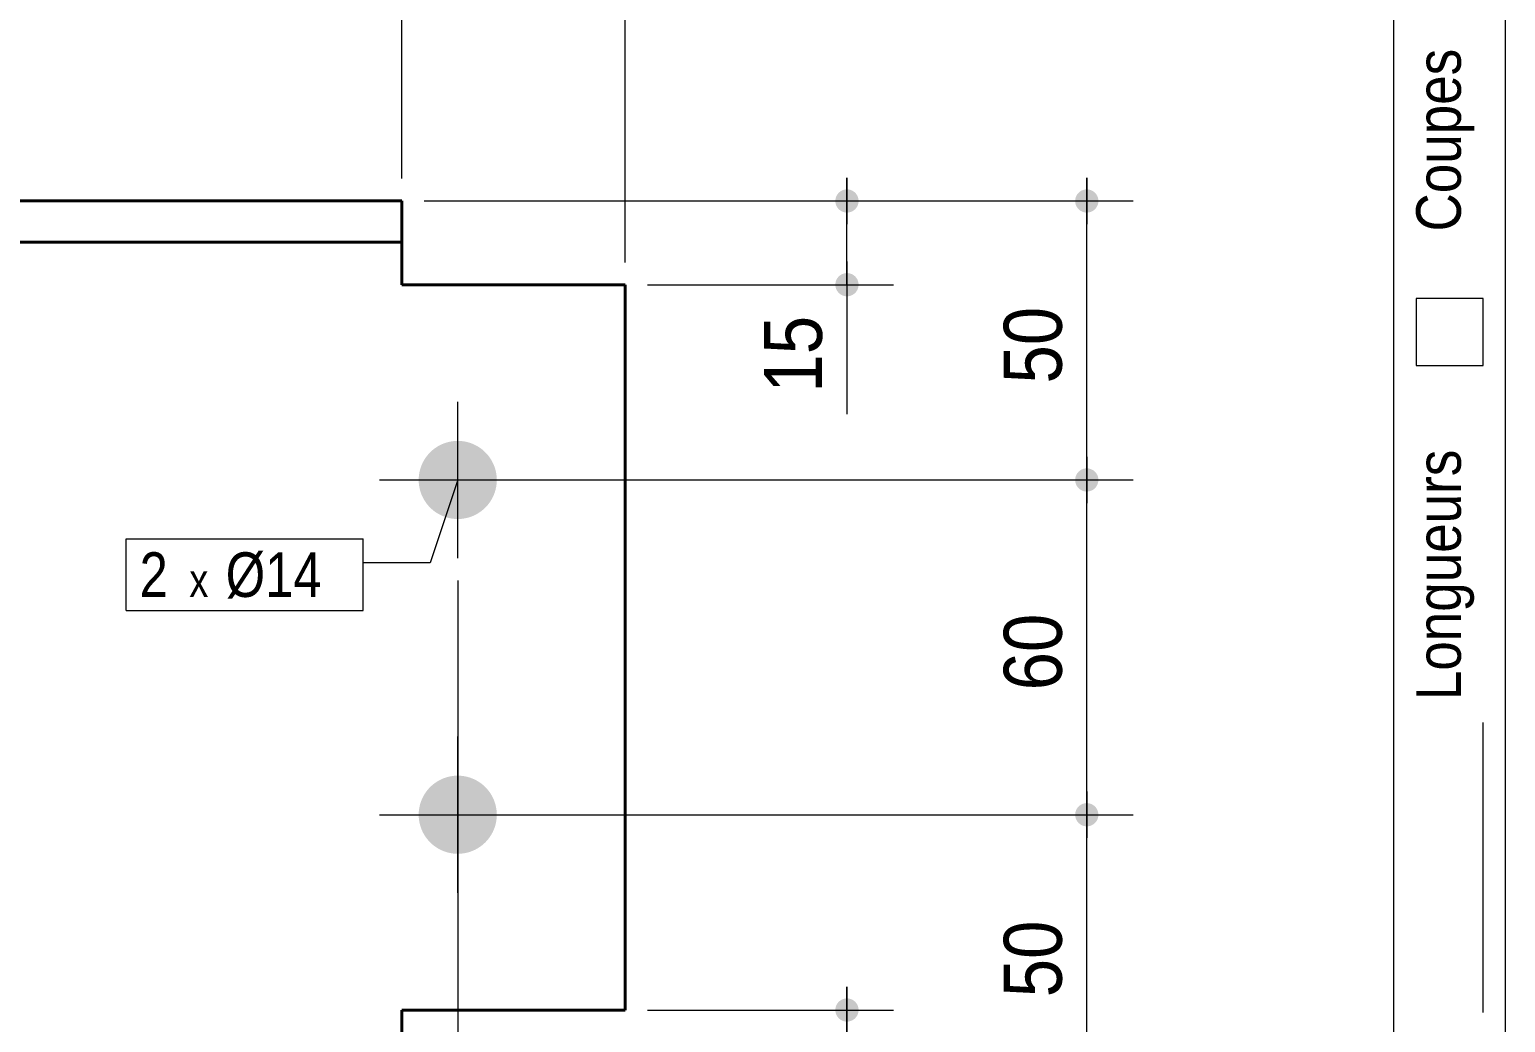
# Model space of a CAD drawing. Header units: millimetres. Extents: x 2 to 287, y 5 to 195.
# Drawn here: x 215.8 to 282, y 101.6 to 146 of the extents above; entities that cross this region are included whole.
import ezdxf

# ---------------------------------------------------------------- set-up
doc = ezdxf.new("R2010")
doc.units = ezdxf.units.MM
doc.linetypes.add('CACHE2', pattern=[1.190625, 0.79375, -0.396875])
for name, color, linetype, lineweight in [('Autre type objet', 1, 'Continuous', 0), ('Boulon', 7, 'Continuous', 0), ('Cache', 7, 'Continuous', 0), ('Cotation', 7, 'Continuous', 0), ('Désignation boulon', 3, 'Continuous', 0), ('Feuille dessin', 5, 'Continuous', 0), ('Piece', 2, 'Continuous', 0)]:
    doc.layers.add(name, color=color, linetype=linetype, lineweight=lineweight)
doc.styles.add('ARIAL', font='ARIAL.TTF')
doc.styles.add('COMIC_SANS_MS', font='COMIC.TTF')

# ---------------------------------------------------------------- blocks, each defined once
blk = doc.blocks.new('*A1')
at = {"layer": 'Boulon'}
for points in [[(236.79, 125.824), (236.789, 125.781), (236.786, 125.738), (236.783, 125.695), (236.778, 125.653), (236.772, 125.61), (236.765, 125.568), (236.757, 125.526), (236.748, 125.484), (236.739, 125.442), (236.728, 125.4), (236.716, 125.359), (236.703, 125.318), (236.689, 125.277), (236.674, 125.237), (236.658, 125.197), (236.641, 125.158), (236.623, 125.119), (236.604, 125.08), (236.584, 125.042), (236.564, 125.004), (236.542, 124.967), (236.519, 124.931), (236.496, 124.895), (236.472, 124.859), (236.447, 124.825), (236.421, 124.79), (236.394, 124.757), (236.366, 124.724), (236.338, 124.692), (236.308, 124.66), (236.278, 124.63), (236.248, 124.6), (236.216, 124.57), (236.184, 124.542), (236.151, 124.514), (236.118, 124.487), (236.083, 124.461), (236.049, 124.436), (236.013, 124.412), (235.977, 124.389), (235.941, 124.366), (235.904, 124.344), (235.866, 124.324), (235.828, 124.304), (235.789, 124.285), (235.75, 124.267), (235.711, 124.25), (235.671, 124.234), (235.631, 124.219), (235.59, 124.205), (235.549, 124.192), (235.508, 124.18), (235.466, 124.169), (235.424, 124.16), (235.382, 124.151), (235.34, 124.143), (235.298, 124.136), (235.255, 124.13), (235.212, 124.125), (235.17, 124.122), (235.127, 124.119), (235.084, 124.118), (235.041, 124.117), (234.998, 124.118), (234.955, 124.119), (234.912, 124.122), (234.869, 124.125), (234.827, 124.13), (234.784, 124.136), (234.742, 124.143), (234.7, 124.151), (234.658, 124.16), (234.616, 124.169), (234.574, 124.18), (234.533, 124.192), (234.492, 124.205), (234.451, 124.219), (234.411, 124.234), (234.371, 124.25), (234.332, 124.267), (234.293, 124.285), (234.254, 124.304), (234.216, 124.324), (234.178, 124.344), (234.141, 124.366), (234.105, 124.389), (234.069, 124.412), (234.033, 124.436), (233.998, 124.461), (233.964, 124.487), (233.931, 124.514), (233.898, 124.542), (233.866, 124.57), (233.834, 124.6), (233.804, 124.63), (233.774, 124.66), (233.744, 124.692), (233.716, 124.724), (233.688, 124.757), (233.661, 124.79), (233.635, 124.825), (233.61, 124.859), (233.586, 124.895), (233.562, 124.931), (233.54, 124.967), (233.518, 125.004), (233.498, 125.042), (233.478, 125.08), (233.459, 125.119), (233.441, 125.158), (233.424, 125.197), (233.408, 125.237), (233.393, 125.277), (233.379, 125.318), (233.366, 125.359), (233.354, 125.4), (233.343, 125.442), (233.333, 125.484), (233.325, 125.526), (233.317, 125.568), (233.31, 125.61), (233.304, 125.653), (233.299, 125.695), (233.296, 125.738), (233.293, 125.781), (233.291, 125.824), (233.291, 125.867), (233.291, 125.91), (233.293, 125.953), (233.296, 125.996), (233.299, 126.039), (233.304, 126.081), (233.31, 126.124), (233.317, 126.166), (233.325, 126.208), (233.333, 126.25), (233.343, 126.292), (233.354, 126.334), (233.366, 126.375), (233.379, 126.416), (233.393, 126.457), (233.408, 126.497), (233.424, 126.537), (233.441, 126.576), (233.459, 126.615), (233.478, 126.654), (233.498, 126.692), (233.518, 126.73), (233.54, 126.767), (233.562, 126.803), (233.586, 126.839), (233.61, 126.875), (233.635, 126.909), (233.661, 126.944), (233.688, 126.977), (233.716, 127.01), (233.744, 127.042), (233.774, 127.074), (233.804, 127.104), (233.834, 127.134), (233.866, 127.164), (233.898, 127.192), (233.931, 127.22), (233.964, 127.247), (233.998, 127.273), (234.033, 127.298), (234.069, 127.322), (234.105, 127.346), (234.141, 127.368), (234.178, 127.39), (234.216, 127.41), (234.254, 127.43), (234.293, 127.449), (234.332, 127.467), (234.371, 127.484), (234.411, 127.5), (234.451, 127.515), (234.492, 127.529), (234.533, 127.542), (234.574, 127.554), (234.616, 127.565), (234.658, 127.575), (234.7, 127.583), (234.742, 127.591), (234.784, 127.598), (234.827, 127.604), (234.869, 127.609), (234.912, 127.612), (234.955, 127.615), (234.998, 127.616), (235.041, 127.617), (235.084, 127.616), (235.127, 127.615), (235.17, 127.612), (235.212, 127.609), (235.255, 127.604), (235.298, 127.598), (235.34, 127.591), (235.382, 127.583), (235.424, 127.575), (235.466, 127.565), (235.508, 127.554), (235.549, 127.542), (235.59, 127.529), (235.631, 127.515), (235.671, 127.5), (235.711, 127.484), (235.75, 127.467), (235.789, 127.449), (235.828, 127.43), (235.866, 127.41), (235.904, 127.39), (235.941, 127.368), (235.977, 127.346), (236.013, 127.322), (236.049, 127.298), (236.083, 127.273), (236.118, 127.247), (236.151, 127.22), (236.184, 127.192), (236.216, 127.164), (236.248, 127.134), (236.278, 127.104), (236.308, 127.074), (236.338, 127.042), (236.366, 127.01), (236.394, 126.977), (236.421, 126.944), (236.447, 126.909), (236.472, 126.875), (236.496, 126.839), (236.519, 126.803), (236.542, 126.767), (236.564, 126.73), (236.584, 126.692), (236.604, 126.654), (236.623, 126.615), (236.641, 126.576), (236.658, 126.537), (236.674, 126.497), (236.689, 126.457), (236.703, 126.416), (236.716, 126.375), (236.728, 126.334), (236.739, 126.292), (236.748, 126.25), (236.757, 126.208), (236.765, 126.166), (236.772, 126.124), (236.778, 126.081), (236.783, 126.039), (236.786, 125.996), (236.789, 125.953), (236.79, 125.91), (236.791, 125.867)], [(236.79, 110.824), (236.789, 110.781), (236.786, 110.738), (236.783, 110.695), (236.778, 110.653), (236.772, 110.61), (236.765, 110.568), (236.757, 110.526), (236.748, 110.484), (236.739, 110.442), (236.728, 110.4), (236.716, 110.359), (236.703, 110.318), (236.689, 110.277), (236.674, 110.237), (236.658, 110.197), (236.641, 110.158), (236.623, 110.119), (236.604, 110.08), (236.584, 110.042), (236.564, 110.004), (236.542, 109.967), (236.519, 109.931), (236.496, 109.895), (236.472, 109.859), (236.447, 109.825), (236.421, 109.79), (236.394, 109.757), (236.366, 109.724), (236.338, 109.692), (236.308, 109.66), (236.278, 109.63), (236.248, 109.6), (236.216, 109.57), (236.184, 109.542), (236.151, 109.514), (236.118, 109.487), (236.083, 109.461), (236.049, 109.436), (236.013, 109.412), (235.977, 109.389), (235.941, 109.366), (235.904, 109.344), (235.866, 109.324), (235.828, 109.304), (235.789, 109.285), (235.75, 109.267), (235.711, 109.25), (235.671, 109.234), (235.631, 109.219), (235.59, 109.205), (235.549, 109.192), (235.508, 109.18), (235.466, 109.169), (235.424, 109.16), (235.382, 109.151), (235.34, 109.143), (235.298, 109.136), (235.255, 109.13), (235.212, 109.125), (235.17, 109.122), (235.127, 109.119), (235.084, 109.118), (235.041, 109.117), (234.998, 109.118), (234.955, 109.119), (234.912, 109.122), (234.869, 109.125), (234.827, 109.13), (234.784, 109.136), (234.742, 109.143), (234.7, 109.151), (234.658, 109.16), (234.616, 109.169), (234.574, 109.18), (234.533, 109.192), (234.492, 109.205), (234.451, 109.219), (234.411, 109.234), (234.371, 109.25), (234.332, 109.267), (234.293, 109.285), (234.254, 109.304), (234.216, 109.324), (234.178, 109.344), (234.141, 109.366), (234.105, 109.389), (234.069, 109.412), (234.033, 109.436), (233.998, 109.461), (233.964, 109.487), (233.931, 109.514), (233.898, 109.542), (233.866, 109.57), (233.834, 109.6), (233.804, 109.63), (233.774, 109.66), (233.744, 109.692), (233.716, 109.724), (233.688, 109.757), (233.661, 109.79), (233.635, 109.825), (233.61, 109.859), (233.586, 109.895), (233.562, 109.931), (233.54, 109.967), (233.518, 110.004), (233.498, 110.042), (233.478, 110.08), (233.459, 110.119), (233.441, 110.158), (233.424, 110.197), (233.408, 110.237), (233.393, 110.277), (233.379, 110.318), (233.366, 110.359), (233.354, 110.4), (233.343, 110.442), (233.333, 110.484), (233.325, 110.526), (233.317, 110.568), (233.31, 110.61), (233.304, 110.653), (233.299, 110.695), (233.296, 110.738), (233.293, 110.781), (233.291, 110.824), (233.291, 110.867), (233.291, 110.91), (233.293, 110.953), (233.296, 110.996), (233.299, 111.039), (233.304, 111.081), (233.31, 111.124), (233.317, 111.166), (233.325, 111.208), (233.333, 111.25), (233.343, 111.292), (233.354, 111.334), (233.366, 111.375), (233.379, 111.416), (233.393, 111.457), (233.408, 111.497), (233.424, 111.537), (233.441, 111.576), (233.459, 111.615), (233.478, 111.654), (233.498, 111.692), (233.518, 111.73), (233.54, 111.767), (233.562, 111.803), (233.586, 111.839), (233.61, 111.875), (233.635, 111.909), (233.661, 111.944), (233.688, 111.977), (233.716, 112.01), (233.744, 112.042), (233.774, 112.074), (233.804, 112.104), (233.834, 112.134), (233.866, 112.164), (233.898, 112.192), (233.931, 112.22), (233.964, 112.247), (233.998, 112.273), (234.033, 112.298), (234.069, 112.322), (234.105, 112.346), (234.141, 112.368), (234.178, 112.39), (234.216, 112.41), (234.254, 112.43), (234.293, 112.449), (234.332, 112.467), (234.371, 112.484), (234.411, 112.5), (234.451, 112.515), (234.492, 112.529), (234.533, 112.542), (234.574, 112.554), (234.616, 112.565), (234.658, 112.575), (234.7, 112.583), (234.742, 112.591), (234.784, 112.598), (234.827, 112.604), (234.869, 112.609), (234.912, 112.612), (234.955, 112.615), (234.998, 112.616), (235.041, 112.617), (235.084, 112.616), (235.127, 112.615), (235.17, 112.612), (235.212, 112.609), (235.255, 112.604), (235.298, 112.598), (235.34, 112.591), (235.382, 112.583), (235.424, 112.575), (235.466, 112.565), (235.508, 112.554), (235.549, 112.542), (235.59, 112.529), (235.631, 112.515), (235.671, 112.5), (235.711, 112.484), (235.75, 112.467), (235.789, 112.449), (235.828, 112.43), (235.866, 112.41), (235.904, 112.39), (235.941, 112.368), (235.977, 112.346), (236.013, 112.322), (236.049, 112.298), (236.083, 112.273), (236.118, 112.247), (236.151, 112.22), (236.184, 112.192), (236.216, 112.164), (236.248, 112.134), (236.278, 112.104), (236.308, 112.074), (236.338, 112.042), (236.366, 112.01), (236.394, 111.977), (236.421, 111.944), (236.447, 111.909), (236.472, 111.875), (236.496, 111.839), (236.519, 111.803), (236.542, 111.767), (236.564, 111.73), (236.584, 111.692), (236.604, 111.654), (236.623, 111.615), (236.641, 111.576), (236.658, 111.537), (236.674, 111.497), (236.689, 111.457), (236.703, 111.416), (236.716, 111.375), (236.728, 111.334), (236.739, 111.292), (236.748, 111.25), (236.757, 111.208), (236.765, 111.166), (236.772, 111.124), (236.778, 111.081), (236.783, 111.039), (236.786, 110.996), (236.789, 110.953), (236.79, 110.91), (236.791, 110.867)]]:
    blk.add_hatch(color=256, dxfattribs=at).paths.add_polyline_path(points, flags=17)
at = {"layer": 'Boulon', "linetype": 'Continuous', "lineweight": 0}
for p, q in [((235.041, 122.367), (235.041, 129.367)), ((231.541, 125.867), (238.541, 125.867)), ((235.041, 107.367), (235.041, 114.367)), ((231.541, 110.867), (238.541, 110.867))]:
    blk.add_line(p, q, dxfattribs=at)
blk = doc.blocks.new('*A3')
at = {"layer": 'Cache', "color": 7, "linetype": 'CACHE2', "lineweight": 20}
for p, q in [((242.54105, 134.617025), (242.540864, 134.617025)), ((242.54105, 102.117025), (242.54105, 134.617025)), ((242.54105, 102.117025), (242.540864, 102.117025))]:
    blk.add_line(p, q, dxfattribs=at)
at = {"layer": 'Piece', "color": 2, "linetype": 'Continuous', "lineweight": 40}
for p, q in [((232.540957, 138.367025), (142.29817, 138.367025)), ((232.540957, 138.367025), (232.540957, 136.517025)), ((232.540957, 136.517025), (142.29817, 136.517025)), ((232.540957, 136.517025), (232.540957, 134.617025)), ((242.540864, 134.617025), (232.540957, 134.617025)), ((242.54105, 134.617025), (242.540864, 134.617025)), ((242.540864, 134.617025), (242.540864, 102.117025)), ((232.540957, 98.367025), (232.540957, 102.117025)), ((242.540864, 102.117025), (232.540957, 102.117025)), ((242.540864, 102.117025), (242.54105, 102.117025))]:
    blk.add_line(p, q, dxfattribs=at)
blk = doc.blocks.new('*A4')
at = {"layer": 'Feuille dessin', "linetype": 'Continuous', "lineweight": 0}
blk.add_line((282, 5), (282, 195), dxfattribs=at)
blk = doc.blocks.new('*A5')
at = {"layer": 'Autre type objet', "linetype": 'Continuous', "lineweight": 0}
for p, q in [((277, 42), (277, 195)), ((282, 42), (282, 195)), ((278, 134), (278, 131)), ((281, 134), (278, 134)), ((281, 131), (281, 134)), ((278, 131), (281, 131)), ((281, 102), (281, 115))]:
    blk.add_line(p, q, dxfattribs=at)
at = {"layer": 'Autre type objet', "style": 'ARIAL', "width": 0.85}
for s, p in [('Coupes', (280, 137)), ('Longueurs', (280, 116))]:
    blk.add_text(s, height=2, rotation=90, dxfattribs=at).set_placement(p)
blk = doc.blocks.new('*A10')
at = {"layer": 'Cotation', "linetype": 'Continuous', "lineweight": 0}
blk.add_line((235.041, 121.367), (235.041, 60.513), dxfattribs=at)
blk = doc.blocks.new('*A11')
at = {"layer": 'Cotation'}
for points in [[(235.015, 68.848), (234.99, 68.85), (234.965, 68.853), (234.94, 68.857), (234.915, 68.863), (234.89, 68.869), (234.866, 68.877), (234.842, 68.887), (234.819, 68.897), (234.796, 68.908), (234.774, 68.921), (234.752, 68.935), (234.731, 68.949), (234.711, 68.965), (234.692, 68.982), (234.673, 68.999), (234.656, 69.018), (234.639, 69.037), (234.623, 69.057), (234.609, 69.078), (234.595, 69.1), (234.582, 69.122), (234.571, 69.145), (234.561, 69.168), (234.551, 69.192), (234.543, 69.216), (234.537, 69.241), (234.531, 69.266), (234.527, 69.291), (234.523, 69.316), (234.522, 69.342), (234.521, 69.367), (234.522, 69.393), (234.523, 69.418), (234.527, 69.443), (234.531, 69.468), (234.537, 69.493), (234.543, 69.518), (234.551, 69.542), (234.561, 69.566), (234.571, 69.589), (234.582, 69.612), (234.595, 69.634), (234.609, 69.656), (234.623, 69.677), (234.639, 69.697), (234.656, 69.716), (234.673, 69.735), (234.692, 69.752), (234.711, 69.769), (234.731, 69.785), (234.752, 69.799), (234.774, 69.813), (234.796, 69.826), (234.819, 69.837), (234.842, 69.847), (234.866, 69.857), (234.89, 69.865), (234.915, 69.871), (234.94, 69.877), (234.965, 69.881), (234.99, 69.885), (235.015, 69.886), (235.041, 69.887), (235.066, 69.886), (235.092, 69.885), (235.117, 69.881), (235.142, 69.877), (235.167, 69.871), (235.192, 69.865), (235.216, 69.857), (235.24, 69.847), (235.263, 69.837), (235.286, 69.826), (235.308, 69.813), (235.33, 69.799), (235.351, 69.785), (235.371, 69.769), (235.39, 69.752), (235.409, 69.735), (235.426, 69.716), (235.443, 69.697), (235.459, 69.677), (235.473, 69.656), (235.487, 69.634), (235.5, 69.612), (235.511, 69.589), (235.521, 69.566), (235.531, 69.542), (235.539, 69.518), (235.545, 69.493), (235.551, 69.468), (235.555, 69.443), (235.558, 69.418), (235.56, 69.393), (235.561, 69.367), (235.56, 69.342), (235.558, 69.316), (235.555, 69.291), (235.551, 69.266), (235.545, 69.241), (235.539, 69.216), (235.531, 69.192), (235.521, 69.168), (235.511, 69.145), (235.5, 69.122), (235.487, 69.1), (235.473, 69.078), (235.459, 69.057), (235.443, 69.037), (235.426, 69.018), (235.409, 68.999), (235.39, 68.982), (235.371, 68.965), (235.351, 68.949), (235.33, 68.935), (235.308, 68.921), (235.286, 68.908), (235.263, 68.897), (235.24, 68.887), (235.216, 68.877), (235.192, 68.869), (235.167, 68.863), (235.142, 68.857), (235.117, 68.853), (235.092, 68.85), (235.066, 68.848), (235.041, 68.847)], [(242.515, 68.848), (242.49, 68.85), (242.465, 68.853), (242.439, 68.857), (242.415, 68.863), (242.39, 68.869), (242.366, 68.877), (242.342, 68.887), (242.319, 68.897), (242.296, 68.908), (242.274, 68.921), (242.252, 68.935), (242.231, 68.949), (242.211, 68.965), (242.192, 68.982), (242.173, 68.999), (242.156, 69.018), (242.139, 69.037), (242.123, 69.057), (242.108, 69.078), (242.095, 69.1), (242.082, 69.122), (242.071, 69.145), (242.06, 69.168), (242.051, 69.192), (242.043, 69.216), (242.036, 69.241), (242.031, 69.266), (242.026, 69.291), (242.023, 69.316), (242.021, 69.342), (242.021, 69.367), (242.021, 69.393), (242.023, 69.418), (242.026, 69.443), (242.031, 69.468), (242.036, 69.493), (242.043, 69.518), (242.051, 69.542), (242.06, 69.566), (242.071, 69.589), (242.082, 69.612), (242.095, 69.634), (242.108, 69.656), (242.123, 69.677), (242.139, 69.697), (242.156, 69.716), (242.173, 69.735), (242.192, 69.752), (242.211, 69.769), (242.231, 69.785), (242.252, 69.799), (242.274, 69.813), (242.296, 69.826), (242.319, 69.837), (242.342, 69.847), (242.366, 69.857), (242.39, 69.865), (242.415, 69.871), (242.439, 69.877), (242.465, 69.881), (242.49, 69.885), (242.515, 69.886), (242.541, 69.887), (242.566, 69.886), (242.592, 69.885), (242.617, 69.881), (242.642, 69.877), (242.667, 69.871), (242.692, 69.865), (242.716, 69.857), (242.74, 69.847), (242.763, 69.837), (242.786, 69.826), (242.808, 69.813), (242.83, 69.799), (242.851, 69.785), (242.871, 69.769), (242.89, 69.752), (242.909, 69.735), (242.926, 69.716), (242.943, 69.697), (242.959, 69.677), (242.973, 69.656), (242.987, 69.634), (242.999, 69.612), (243.011, 69.589), (243.021, 69.566), (243.03, 69.542), (243.038, 69.518), (243.045, 69.493), (243.051, 69.468), (243.055, 69.443), (243.058, 69.418), (243.06, 69.393), (243.061, 69.367), (243.06, 69.342), (243.058, 69.316), (243.055, 69.291), (243.051, 69.266), (243.045, 69.241), (243.038, 69.216), (243.03, 69.192), (243.021, 69.168), (243.011, 69.145), (242.999, 69.122), (242.987, 69.1), (242.973, 69.078), (242.959, 69.057), (242.943, 69.037), (242.926, 69.018), (242.909, 68.999), (242.89, 68.982), (242.871, 68.965), (242.851, 68.949), (242.83, 68.935), (242.808, 68.921), (242.786, 68.908), (242.763, 68.897), (242.74, 68.887), (242.716, 68.877), (242.692, 68.869), (242.667, 68.863), (242.642, 68.857), (242.617, 68.853), (242.592, 68.85), (242.566, 68.848), (242.541, 68.847)]]:
    blk.add_hatch(color=256, dxfattribs=at).paths.add_polyline_path(points, flags=17)
at = {"layer": 'Cotation', "linetype": 'Continuous', "lineweight": 0}
for p, q in [((235.041, 121.367), (235.041, 60.513)), ((242.541, 101.117), (242.541, 60.513)), ((235.041, 70.407), (235.041, 68.327)), ((242.541, 70.407), (242.541, 68.327)), ((236.081, 69.367), (234.001, 69.367)), ((235.041, 69.367), (234.001, 69.367)), ((235.041, 69.367), (242.541, 69.367)), ((243.581, 69.367), (241.501, 69.367)), ((242.541, 69.367), (243.581, 69.367))]:
    blk.add_line(p, q, dxfattribs=at)
at = {"layer": 'Cotation'}
for p in [(235.041, 69.367), (242.541, 69.367)]:
    blk.add_point(p, dxfattribs=at)
at = {"layer": 'Cotation', "style": 'ARIAL', "width": 0.85}
blk.add_text('30', height=2.6, dxfattribs=at).set_placement((236.862, 70.487))
blk.add_text('1412', height=2.6, rotation=90.00021, dxfattribs=at).set_placement((241.501, 60.513))
blk = doc.blocks.new('*A16')
at = {"layer": 'Cotation'}
for points in [[(252.461, 101.598), (252.435, 101.6), (252.41, 101.603), (252.385, 101.607), (252.36, 101.613), (252.335, 101.619), (252.311, 101.627), (252.287, 101.637), (252.264, 101.647), (252.241, 101.658), (252.219, 101.671), (252.197, 101.685), (252.177, 101.699), (252.156, 101.715), (252.137, 101.732), (252.119, 101.749), (252.101, 101.768), (252.084, 101.787), (252.069, 101.807), (252.054, 101.828), (252.04, 101.85), (252.028, 101.872), (252.016, 101.895), (252.006, 101.918), (251.997, 101.942), (251.989, 101.966), (251.982, 101.991), (251.976, 102.016), (251.972, 102.041), (251.969, 102.066), (251.967, 102.092), (251.966, 102.117), (251.967, 102.143), (251.969, 102.168), (251.972, 102.193), (251.976, 102.218), (251.982, 102.243), (251.989, 102.268), (251.997, 102.292), (252.006, 102.316), (252.016, 102.339), (252.028, 102.362), (252.04, 102.384), (252.054, 102.406), (252.069, 102.427), (252.084, 102.447), (252.101, 102.466), (252.119, 102.485), (252.137, 102.502), (252.156, 102.519), (252.177, 102.535), (252.197, 102.549), (252.219, 102.563), (252.241, 102.576), (252.264, 102.587), (252.287, 102.597), (252.311, 102.607), (252.335, 102.615), (252.36, 102.621), (252.385, 102.627), (252.41, 102.631), (252.435, 102.635), (252.461, 102.636), (252.486, 102.637), (252.512, 102.636), (252.537, 102.635), (252.563, 102.631), (252.588, 102.627), (252.613, 102.621), (252.637, 102.615), (252.661, 102.607), (252.685, 102.597), (252.709, 102.587), (252.731, 102.576), (252.754, 102.563), (252.775, 102.549), (252.796, 102.535), (252.816, 102.519), (252.836, 102.502), (252.854, 102.485), (252.872, 102.466), (252.888, 102.447), (252.904, 102.427), (252.919, 102.406), (252.932, 102.384), (252.945, 102.362), (252.956, 102.339), (252.967, 102.316), (252.976, 102.292), (252.984, 102.268), (252.991, 102.243), (252.996, 102.218), (253.001, 102.193), (253.004, 102.168), (253.006, 102.143), (253.006, 102.117), (253.006, 102.092), (253.004, 102.066), (253.001, 102.041), (252.996, 102.016), (252.991, 101.991), (252.984, 101.966), (252.976, 101.942), (252.967, 101.918), (252.956, 101.895), (252.945, 101.872), (252.932, 101.85), (252.919, 101.828), (252.904, 101.807), (252.888, 101.787), (252.872, 101.768), (252.854, 101.749), (252.836, 101.732), (252.816, 101.715), (252.796, 101.699), (252.775, 101.685), (252.754, 101.671), (252.731, 101.658), (252.709, 101.647), (252.685, 101.637), (252.661, 101.627), (252.637, 101.619), (252.613, 101.613), (252.588, 101.607), (252.563, 101.603), (252.537, 101.6), (252.512, 101.598), (252.486, 101.597)], [(252.461, 97.848), (252.435, 97.85), (252.41, 97.853), (252.385, 97.857), (252.36, 97.863), (252.335, 97.869), (252.311, 97.877), (252.287, 97.887), (252.264, 97.897), (252.241, 97.908), (252.219, 97.921), (252.197, 97.935), (252.177, 97.949), (252.156, 97.965), (252.137, 97.982), (252.119, 97.999), (252.101, 98.018), (252.084, 98.037), (252.069, 98.057), (252.054, 98.078), (252.04, 98.1), (252.028, 98.122), (252.016, 98.145), (252.006, 98.168), (251.997, 98.192), (251.989, 98.216), (251.982, 98.241), (251.976, 98.266), (251.972, 98.291), (251.969, 98.316), (251.967, 98.342), (251.966, 98.367), (251.967, 98.393), (251.969, 98.418), (251.972, 98.443), (251.976, 98.468), (251.982, 98.493), (251.989, 98.518), (251.997, 98.542), (252.006, 98.566), (252.016, 98.589), (252.028, 98.612), (252.04, 98.634), (252.054, 98.656), (252.069, 98.677), (252.084, 98.697), (252.101, 98.716), (252.119, 98.735), (252.137, 98.752), (252.156, 98.769), (252.177, 98.785), (252.197, 98.799), (252.219, 98.813), (252.241, 98.826), (252.264, 98.837), (252.287, 98.847), (252.311, 98.857), (252.335, 98.865), (252.36, 98.871), (252.385, 98.877), (252.41, 98.881), (252.435, 98.885), (252.461, 98.886), (252.486, 98.887), (252.512, 98.886), (252.537, 98.885), (252.563, 98.881), (252.588, 98.877), (252.613, 98.871), (252.637, 98.865), (252.661, 98.857), (252.685, 98.847), (252.709, 98.837), (252.731, 98.826), (252.754, 98.813), (252.775, 98.799), (252.796, 98.785), (252.816, 98.769), (252.836, 98.752), (252.854, 98.735), (252.872, 98.716), (252.888, 98.697), (252.904, 98.677), (252.919, 98.656), (252.932, 98.634), (252.945, 98.612), (252.956, 98.589), (252.967, 98.566), (252.976, 98.542), (252.984, 98.518), (252.991, 98.493), (252.996, 98.468), (253.001, 98.443), (253.004, 98.418), (253.006, 98.393), (253.006, 98.367), (253.006, 98.342), (253.004, 98.316), (253.001, 98.291), (252.996, 98.266), (252.991, 98.241), (252.984, 98.216), (252.976, 98.192), (252.967, 98.168), (252.956, 98.145), (252.945, 98.122), (252.932, 98.1), (252.919, 98.078), (252.904, 98.057), (252.888, 98.037), (252.872, 98.018), (252.854, 97.999), (252.836, 97.982), (252.816, 97.965), (252.796, 97.949), (252.775, 97.935), (252.754, 97.921), (252.731, 97.908), (252.709, 97.897), (252.685, 97.887), (252.661, 97.877), (252.637, 97.869), (252.613, 97.863), (252.588, 97.857), (252.563, 97.853), (252.537, 97.85), (252.512, 97.848), (252.486, 97.847)]]:
    blk.add_hatch(color=256, dxfattribs=at).paths.add_polyline_path(points, flags=17)
at = {"layer": 'Cotation', "linetype": 'Continuous', "lineweight": 0}
for p, q in [((252.486, 103.157), (252.486, 101.077)), ((252.486, 102.117), (252.486, 103.157)), ((243.541, 102.117), (254.566, 102.117)), ((251.446, 102.117), (253.526, 102.117)), ((252.486, 98.367), (252.486, 102.117)), ((252.486, 99.407), (252.486, 97.327)), ((233.541, 98.367), (254.566, 98.367)), ((251.446, 98.367), (253.526, 98.367)), ((252.486, 98.367), (252.486, 92.56)), ((252.486, 98.367), (252.486, 92.56))]:
    blk.add_line(p, q, dxfattribs=at)
at = {"layer": 'Cotation'}
for p in [(252.486, 102.117), (252.486, 98.367)]:
    blk.add_point(p, dxfattribs=at)
at = {"layer": 'Cotation', "style": 'ARIAL', "width": 0.85}
blk.add_text('15', height=2.6, rotation=90.00021, dxfattribs=at).set_placement((251.366, 93.535))
blk = doc.blocks.new('*A17')
at = {"layer": 'Cotation'}
for points in [[(252.461, 137.848), (252.435, 137.85), (252.41, 137.853), (252.385, 137.857), (252.36, 137.863), (252.335, 137.869), (252.311, 137.877), (252.287, 137.887), (252.264, 137.897), (252.241, 137.908), (252.219, 137.921), (252.197, 137.935), (252.177, 137.949), (252.156, 137.965), (252.137, 137.982), (252.119, 137.999), (252.101, 138.018), (252.084, 138.037), (252.069, 138.057), (252.054, 138.078), (252.04, 138.1), (252.028, 138.122), (252.016, 138.145), (252.006, 138.168), (251.997, 138.192), (251.989, 138.216), (251.982, 138.241), (251.976, 138.266), (251.972, 138.291), (251.969, 138.316), (251.967, 138.342), (251.966, 138.367), (251.967, 138.393), (251.969, 138.418), (251.972, 138.443), (251.976, 138.468), (251.982, 138.493), (251.989, 138.518), (251.997, 138.542), (252.006, 138.566), (252.016, 138.589), (252.028, 138.612), (252.04, 138.634), (252.054, 138.656), (252.069, 138.677), (252.084, 138.697), (252.101, 138.716), (252.119, 138.735), (252.137, 138.752), (252.156, 138.769), (252.177, 138.785), (252.197, 138.799), (252.219, 138.813), (252.241, 138.826), (252.264, 138.837), (252.287, 138.847), (252.311, 138.857), (252.335, 138.865), (252.36, 138.871), (252.385, 138.877), (252.41, 138.881), (252.435, 138.885), (252.461, 138.886), (252.486, 138.887), (252.512, 138.886), (252.537, 138.885), (252.563, 138.881), (252.588, 138.877), (252.613, 138.871), (252.637, 138.865), (252.661, 138.857), (252.685, 138.847), (252.709, 138.837), (252.731, 138.826), (252.754, 138.813), (252.775, 138.799), (252.796, 138.785), (252.816, 138.769), (252.836, 138.752), (252.854, 138.735), (252.872, 138.716), (252.888, 138.697), (252.904, 138.677), (252.919, 138.656), (252.932, 138.634), (252.945, 138.612), (252.956, 138.589), (252.967, 138.566), (252.976, 138.542), (252.984, 138.518), (252.991, 138.493), (252.996, 138.468), (253.001, 138.443), (253.004, 138.418), (253.006, 138.393), (253.006, 138.367), (253.006, 138.342), (253.004, 138.316), (253.001, 138.291), (252.996, 138.266), (252.991, 138.241), (252.984, 138.216), (252.976, 138.192), (252.967, 138.168), (252.956, 138.145), (252.945, 138.122), (252.932, 138.1), (252.919, 138.078), (252.904, 138.057), (252.888, 138.037), (252.872, 138.018), (252.854, 137.999), (252.836, 137.982), (252.816, 137.965), (252.796, 137.949), (252.775, 137.935), (252.754, 137.921), (252.731, 137.908), (252.709, 137.897), (252.685, 137.887), (252.661, 137.877), (252.637, 137.869), (252.613, 137.863), (252.588, 137.857), (252.563, 137.853), (252.537, 137.85), (252.512, 137.848), (252.486, 137.847)], [(252.461, 134.098), (252.435, 134.1), (252.41, 134.103), (252.385, 134.107), (252.36, 134.113), (252.335, 134.119), (252.311, 134.127), (252.287, 134.137), (252.264, 134.147), (252.241, 134.158), (252.219, 134.171), (252.197, 134.185), (252.177, 134.199), (252.156, 134.215), (252.137, 134.232), (252.119, 134.249), (252.101, 134.268), (252.084, 134.287), (252.069, 134.307), (252.054, 134.328), (252.04, 134.35), (252.028, 134.372), (252.016, 134.395), (252.006, 134.418), (251.997, 134.442), (251.989, 134.466), (251.982, 134.491), (251.976, 134.516), (251.972, 134.541), (251.969, 134.566), (251.967, 134.592), (251.966, 134.617), (251.967, 134.643), (251.969, 134.668), (251.972, 134.693), (251.976, 134.718), (251.982, 134.743), (251.989, 134.768), (251.997, 134.792), (252.006, 134.816), (252.016, 134.839), (252.028, 134.862), (252.04, 134.884), (252.054, 134.906), (252.069, 134.927), (252.084, 134.947), (252.101, 134.966), (252.119, 134.985), (252.137, 135.002), (252.156, 135.019), (252.177, 135.035), (252.197, 135.049), (252.219, 135.063), (252.241, 135.076), (252.264, 135.087), (252.287, 135.097), (252.311, 135.107), (252.335, 135.115), (252.36, 135.121), (252.385, 135.127), (252.41, 135.131), (252.435, 135.135), (252.461, 135.136), (252.486, 135.137), (252.512, 135.136), (252.537, 135.135), (252.563, 135.131), (252.588, 135.127), (252.613, 135.121), (252.637, 135.115), (252.661, 135.107), (252.685, 135.097), (252.709, 135.087), (252.731, 135.076), (252.754, 135.063), (252.775, 135.049), (252.796, 135.035), (252.816, 135.019), (252.836, 135.002), (252.854, 134.985), (252.872, 134.966), (252.888, 134.947), (252.904, 134.927), (252.919, 134.906), (252.932, 134.884), (252.945, 134.862), (252.956, 134.839), (252.967, 134.816), (252.976, 134.792), (252.984, 134.768), (252.991, 134.743), (252.996, 134.718), (253.001, 134.693), (253.004, 134.668), (253.006, 134.643), (253.006, 134.617), (253.006, 134.592), (253.004, 134.566), (253.001, 134.541), (252.996, 134.516), (252.991, 134.491), (252.984, 134.466), (252.976, 134.442), (252.967, 134.418), (252.956, 134.395), (252.945, 134.372), (252.932, 134.35), (252.919, 134.328), (252.904, 134.307), (252.888, 134.287), (252.872, 134.268), (252.854, 134.249), (252.836, 134.232), (252.816, 134.215), (252.796, 134.199), (252.775, 134.185), (252.754, 134.171), (252.731, 134.158), (252.709, 134.147), (252.685, 134.137), (252.661, 134.127), (252.637, 134.119), (252.613, 134.113), (252.588, 134.107), (252.563, 134.103), (252.537, 134.1), (252.512, 134.098), (252.486, 134.097)]]:
    blk.add_hatch(color=256, dxfattribs=at).paths.add_polyline_path(points, flags=17)
at = {"layer": 'Cotation', "linetype": 'Continuous', "lineweight": 0}
for p, q in [((252.486, 139.407), (252.486, 137.327)), ((252.486, 138.367), (252.486, 139.407)), ((233.541, 138.367), (254.566, 138.367)), ((251.446, 138.367), (253.526, 138.367)), ((252.486, 134.617), (252.486, 138.367)), ((252.486, 135.657), (252.486, 133.577)), ((243.541, 134.617), (254.566, 134.617)), ((251.446, 134.617), (253.526, 134.617)), ((252.486, 134.617), (252.486, 128.81)), ((252.486, 134.617), (252.486, 128.81))]:
    blk.add_line(p, q, dxfattribs=at)
at = {"layer": 'Cotation'}
for p in [(252.486, 138.367), (252.486, 134.617)]:
    blk.add_point(p, dxfattribs=at)
at = {"layer": 'Cotation', "style": 'ARIAL', "width": 0.85}
blk.add_text('15', height=2.6, rotation=90.00021, dxfattribs=at).set_placement((251.366, 129.785))
blk = doc.blocks.new('*A18')
at = {"layer": 'Cotation'}
for points in [[(263.209, 110.348), (263.183, 110.35), (263.158, 110.353), (263.133, 110.357), (263.108, 110.363), (263.083, 110.369), (263.059, 110.377), (263.035, 110.387), (263.012, 110.397), (262.989, 110.408), (262.967, 110.421), (262.945, 110.435), (262.924, 110.449), (262.904, 110.465), (262.885, 110.482), (262.866, 110.499), (262.849, 110.518), (262.832, 110.537), (262.816, 110.557), (262.802, 110.578), (262.788, 110.6), (262.775, 110.622), (262.764, 110.645), (262.754, 110.668), (262.744, 110.692), (262.736, 110.716), (262.73, 110.741), (262.724, 110.766), (262.72, 110.791), (262.717, 110.816), (262.715, 110.842), (262.714, 110.867), (262.715, 110.893), (262.717, 110.918), (262.72, 110.943), (262.724, 110.968), (262.73, 110.993), (262.736, 111.018), (262.744, 111.042), (262.754, 111.066), (262.764, 111.089), (262.775, 111.112), (262.788, 111.134), (262.802, 111.156), (262.816, 111.177), (262.832, 111.197), (262.849, 111.216), (262.866, 111.235), (262.885, 111.252), (262.904, 111.269), (262.924, 111.285), (262.945, 111.299), (262.967, 111.313), (262.989, 111.326), (263.012, 111.337), (263.035, 111.347), (263.059, 111.357), (263.083, 111.365), (263.108, 111.371), (263.133, 111.377), (263.158, 111.381), (263.183, 111.385), (263.209, 111.386), (263.234, 111.387), (263.26, 111.386), (263.285, 111.385), (263.31, 111.381), (263.336, 111.377), (263.36, 111.371), (263.385, 111.365), (263.409, 111.357), (263.433, 111.347), (263.456, 111.337), (263.479, 111.326), (263.501, 111.313), (263.523, 111.299), (263.544, 111.285), (263.564, 111.269), (263.583, 111.252), (263.602, 111.235), (263.619, 111.216), (263.636, 111.197), (263.652, 111.177), (263.666, 111.156), (263.68, 111.134), (263.693, 111.112), (263.704, 111.089), (263.715, 111.066), (263.724, 111.042), (263.732, 111.018), (263.739, 110.993), (263.744, 110.968), (263.748, 110.943), (263.752, 110.918), (263.753, 110.893), (263.754, 110.867), (263.753, 110.842), (263.752, 110.816), (263.748, 110.791), (263.744, 110.766), (263.739, 110.741), (263.732, 110.716), (263.724, 110.692), (263.715, 110.668), (263.704, 110.645), (263.693, 110.622), (263.68, 110.6), (263.666, 110.578), (263.652, 110.557), (263.636, 110.537), (263.619, 110.518), (263.602, 110.499), (263.583, 110.482), (263.564, 110.465), (263.544, 110.449), (263.523, 110.435), (263.501, 110.421), (263.479, 110.408), (263.456, 110.397), (263.433, 110.387), (263.409, 110.377), (263.385, 110.369), (263.36, 110.363), (263.336, 110.357), (263.31, 110.353), (263.285, 110.35), (263.26, 110.348), (263.234, 110.347)], [(263.209, 97.848), (263.183, 97.85), (263.158, 97.853), (263.133, 97.857), (263.108, 97.863), (263.083, 97.869), (263.059, 97.877), (263.035, 97.887), (263.012, 97.897), (262.989, 97.908), (262.967, 97.921), (262.945, 97.935), (262.924, 97.949), (262.904, 97.965), (262.885, 97.982), (262.866, 97.999), (262.849, 98.018), (262.832, 98.037), (262.816, 98.057), (262.802, 98.078), (262.788, 98.1), (262.775, 98.122), (262.764, 98.145), (262.754, 98.168), (262.744, 98.192), (262.736, 98.216), (262.73, 98.241), (262.724, 98.266), (262.72, 98.291), (262.717, 98.316), (262.715, 98.342), (262.714, 98.367), (262.715, 98.393), (262.717, 98.418), (262.72, 98.443), (262.724, 98.468), (262.73, 98.493), (262.736, 98.518), (262.744, 98.542), (262.754, 98.566), (262.764, 98.589), (262.775, 98.612), (262.788, 98.634), (262.802, 98.656), (262.816, 98.677), (262.832, 98.697), (262.849, 98.716), (262.866, 98.735), (262.885, 98.752), (262.904, 98.769), (262.924, 98.785), (262.945, 98.799), (262.967, 98.813), (262.989, 98.826), (263.012, 98.837), (263.035, 98.847), (263.059, 98.857), (263.083, 98.865), (263.108, 98.871), (263.133, 98.877), (263.158, 98.881), (263.183, 98.885), (263.209, 98.886), (263.234, 98.887), (263.26, 98.886), (263.285, 98.885), (263.31, 98.881), (263.336, 98.877), (263.36, 98.871), (263.385, 98.865), (263.409, 98.857), (263.433, 98.847), (263.456, 98.837), (263.479, 98.826), (263.501, 98.813), (263.523, 98.799), (263.544, 98.785), (263.564, 98.769), (263.583, 98.752), (263.602, 98.735), (263.619, 98.716), (263.636, 98.697), (263.652, 98.677), (263.666, 98.656), (263.68, 98.634), (263.693, 98.612), (263.704, 98.589), (263.715, 98.566), (263.724, 98.542), (263.732, 98.518), (263.739, 98.493), (263.744, 98.468), (263.748, 98.443), (263.752, 98.418), (263.753, 98.393), (263.754, 98.367), (263.753, 98.342), (263.752, 98.316), (263.748, 98.291), (263.744, 98.266), (263.739, 98.241), (263.732, 98.216), (263.724, 98.192), (263.715, 98.168), (263.704, 98.145), (263.693, 98.122), (263.68, 98.1), (263.666, 98.078), (263.652, 98.057), (263.636, 98.037), (263.619, 98.018), (263.602, 97.999), (263.583, 97.982), (263.564, 97.965), (263.544, 97.949), (263.523, 97.935), (263.501, 97.921), (263.479, 97.908), (263.456, 97.897), (263.433, 97.887), (263.409, 97.877), (263.385, 97.869), (263.36, 97.863), (263.336, 97.857), (263.31, 97.853), (263.285, 97.85), (263.26, 97.848), (263.234, 97.847)]]:
    blk.add_hatch(color=256, dxfattribs=at).paths.add_polyline_path(points, flags=17)
at = {"layer": 'Cotation', "linetype": 'Continuous', "lineweight": 0}
for p, q in [((263.234, 111.907), (263.234, 109.827)), ((263.234, 110.867), (263.234, 111.907)), ((236.04, 110.867), (265.314, 110.867)), ((262.194, 110.867), (264.274, 110.867)), ((263.234, 98.367), (263.234, 110.867)), ((263.234, 99.407), (263.234, 97.327)), ((233.541, 98.367), (265.314, 98.367)), ((262.194, 98.367), (264.274, 98.367)), ((263.234, 98.367), (263.234, 97.327))]:
    blk.add_line(p, q, dxfattribs=at)
at = {"layer": 'Cotation'}
for p in [(263.234, 110.867), (263.234, 98.367)]:
    blk.add_point(p, dxfattribs=at)
at = {"layer": 'Cotation', "style": 'ARIAL', "width": 0.85}
blk.add_text('50', height=2.6, rotation=90.00021, dxfattribs=at).set_placement((262.114, 102.689))
blk = doc.blocks.new('*A19')
at = {"layer": 'Cotation'}
for points in [[(263.209, 125.348), (263.183, 125.35), (263.158, 125.353), (263.133, 125.357), (263.108, 125.363), (263.083, 125.369), (263.059, 125.377), (263.035, 125.387), (263.012, 125.397), (262.989, 125.408), (262.967, 125.421), (262.945, 125.435), (262.924, 125.449), (262.904, 125.465), (262.885, 125.482), (262.866, 125.499), (262.849, 125.518), (262.832, 125.537), (262.816, 125.557), (262.802, 125.578), (262.788, 125.6), (262.775, 125.622), (262.764, 125.645), (262.754, 125.668), (262.744, 125.692), (262.736, 125.716), (262.73, 125.741), (262.724, 125.766), (262.72, 125.791), (262.717, 125.816), (262.715, 125.842), (262.714, 125.867), (262.715, 125.893), (262.717, 125.918), (262.72, 125.943), (262.724, 125.968), (262.73, 125.993), (262.736, 126.018), (262.744, 126.042), (262.754, 126.066), (262.764, 126.089), (262.775, 126.112), (262.788, 126.134), (262.802, 126.156), (262.816, 126.177), (262.832, 126.197), (262.849, 126.216), (262.866, 126.235), (262.885, 126.252), (262.904, 126.269), (262.924, 126.285), (262.945, 126.299), (262.967, 126.313), (262.989, 126.326), (263.012, 126.337), (263.035, 126.347), (263.059, 126.357), (263.083, 126.365), (263.108, 126.371), (263.133, 126.377), (263.158, 126.381), (263.183, 126.385), (263.209, 126.386), (263.234, 126.387), (263.26, 126.386), (263.285, 126.385), (263.31, 126.381), (263.336, 126.377), (263.36, 126.371), (263.385, 126.365), (263.409, 126.357), (263.433, 126.347), (263.456, 126.337), (263.479, 126.326), (263.501, 126.313), (263.523, 126.299), (263.544, 126.285), (263.564, 126.269), (263.583, 126.252), (263.602, 126.235), (263.619, 126.216), (263.636, 126.197), (263.652, 126.177), (263.666, 126.156), (263.68, 126.134), (263.693, 126.112), (263.704, 126.089), (263.715, 126.066), (263.724, 126.042), (263.732, 126.018), (263.739, 125.993), (263.744, 125.968), (263.748, 125.943), (263.752, 125.918), (263.753, 125.893), (263.754, 125.867), (263.753, 125.842), (263.752, 125.816), (263.748, 125.791), (263.744, 125.766), (263.739, 125.741), (263.732, 125.716), (263.724, 125.692), (263.715, 125.668), (263.704, 125.645), (263.693, 125.622), (263.68, 125.6), (263.666, 125.578), (263.652, 125.557), (263.636, 125.537), (263.619, 125.518), (263.602, 125.499), (263.583, 125.482), (263.564, 125.465), (263.544, 125.449), (263.523, 125.435), (263.501, 125.421), (263.479, 125.408), (263.456, 125.397), (263.433, 125.387), (263.409, 125.377), (263.385, 125.369), (263.36, 125.363), (263.336, 125.357), (263.31, 125.353), (263.285, 125.35), (263.26, 125.348), (263.234, 125.347)], [(263.209, 110.348), (263.183, 110.35), (263.158, 110.353), (263.133, 110.357), (263.108, 110.363), (263.083, 110.369), (263.059, 110.377), (263.035, 110.387), (263.012, 110.397), (262.989, 110.408), (262.967, 110.421), (262.945, 110.435), (262.924, 110.449), (262.904, 110.465), (262.885, 110.482), (262.866, 110.499), (262.849, 110.518), (262.832, 110.537), (262.816, 110.557), (262.802, 110.578), (262.788, 110.6), (262.775, 110.622), (262.764, 110.645), (262.754, 110.668), (262.744, 110.692), (262.736, 110.716), (262.73, 110.741), (262.724, 110.766), (262.72, 110.791), (262.717, 110.816), (262.715, 110.842), (262.714, 110.867), (262.715, 110.893), (262.717, 110.918), (262.72, 110.943), (262.724, 110.968), (262.73, 110.993), (262.736, 111.018), (262.744, 111.042), (262.754, 111.066), (262.764, 111.089), (262.775, 111.112), (262.788, 111.134), (262.802, 111.156), (262.816, 111.177), (262.832, 111.197), (262.849, 111.216), (262.866, 111.235), (262.885, 111.252), (262.904, 111.269), (262.924, 111.285), (262.945, 111.299), (262.967, 111.313), (262.989, 111.326), (263.012, 111.337), (263.035, 111.347), (263.059, 111.357), (263.083, 111.365), (263.108, 111.371), (263.133, 111.377), (263.158, 111.381), (263.183, 111.385), (263.209, 111.386), (263.234, 111.387), (263.26, 111.386), (263.285, 111.385), (263.31, 111.381), (263.336, 111.377), (263.36, 111.371), (263.385, 111.365), (263.409, 111.357), (263.433, 111.347), (263.456, 111.337), (263.479, 111.326), (263.501, 111.313), (263.523, 111.299), (263.544, 111.285), (263.564, 111.269), (263.583, 111.252), (263.602, 111.235), (263.619, 111.216), (263.636, 111.197), (263.652, 111.177), (263.666, 111.156), (263.68, 111.134), (263.693, 111.112), (263.704, 111.089), (263.715, 111.066), (263.724, 111.042), (263.732, 111.018), (263.739, 110.993), (263.744, 110.968), (263.748, 110.943), (263.752, 110.918), (263.753, 110.893), (263.754, 110.867), (263.753, 110.842), (263.752, 110.816), (263.748, 110.791), (263.744, 110.766), (263.739, 110.741), (263.732, 110.716), (263.724, 110.692), (263.715, 110.668), (263.704, 110.645), (263.693, 110.622), (263.68, 110.6), (263.666, 110.578), (263.652, 110.557), (263.636, 110.537), (263.619, 110.518), (263.602, 110.499), (263.583, 110.482), (263.564, 110.465), (263.544, 110.449), (263.523, 110.435), (263.501, 110.421), (263.479, 110.408), (263.456, 110.397), (263.433, 110.387), (263.409, 110.377), (263.385, 110.369), (263.36, 110.363), (263.336, 110.357), (263.31, 110.353), (263.285, 110.35), (263.26, 110.348), (263.234, 110.347)]]:
    blk.add_hatch(color=256, dxfattribs=at).paths.add_polyline_path(points, flags=17)
at = {"layer": 'Cotation', "linetype": 'Continuous', "lineweight": 0}
for p, q in [((263.234, 126.907), (263.234, 124.827)), ((263.234, 125.867), (263.234, 126.907)), ((236.04, 125.867), (265.314, 125.867)), ((262.194, 125.867), (264.274, 125.867)), ((263.234, 110.867), (263.234, 125.867)), ((263.234, 111.907), (263.234, 109.827)), ((236.04, 110.867), (265.314, 110.867)), ((262.194, 110.867), (264.274, 110.867)), ((263.234, 110.867), (263.234, 109.827))]:
    blk.add_line(p, q, dxfattribs=at)
at = {"layer": 'Cotation'}
for p in [(263.234, 125.867), (263.234, 110.867)]:
    blk.add_point(p, dxfattribs=at)
at = {"layer": 'Cotation', "style": 'ARIAL', "width": 0.85}
blk.add_text('60', height=2.6, rotation=90.00021, dxfattribs=at).set_placement((262.114, 116.439))
blk = doc.blocks.new('*A20')
at = {"layer": 'Cotation'}
for points in [[(263.209, 137.848), (263.183, 137.85), (263.158, 137.853), (263.133, 137.857), (263.108, 137.863), (263.083, 137.869), (263.059, 137.877), (263.035, 137.887), (263.012, 137.897), (262.989, 137.908), (262.967, 137.921), (262.945, 137.935), (262.924, 137.949), (262.904, 137.965), (262.885, 137.982), (262.866, 137.999), (262.849, 138.018), (262.832, 138.037), (262.816, 138.057), (262.802, 138.078), (262.788, 138.1), (262.775, 138.122), (262.764, 138.145), (262.754, 138.168), (262.744, 138.192), (262.736, 138.216), (262.73, 138.241), (262.724, 138.266), (262.72, 138.291), (262.717, 138.316), (262.715, 138.342), (262.714, 138.367), (262.715, 138.393), (262.717, 138.418), (262.72, 138.443), (262.724, 138.468), (262.73, 138.493), (262.736, 138.518), (262.744, 138.542), (262.754, 138.566), (262.764, 138.589), (262.775, 138.612), (262.788, 138.634), (262.802, 138.656), (262.816, 138.677), (262.832, 138.697), (262.849, 138.716), (262.866, 138.735), (262.885, 138.752), (262.904, 138.769), (262.924, 138.785), (262.945, 138.799), (262.967, 138.813), (262.989, 138.826), (263.012, 138.837), (263.035, 138.847), (263.059, 138.857), (263.083, 138.865), (263.108, 138.871), (263.133, 138.877), (263.158, 138.881), (263.183, 138.885), (263.209, 138.886), (263.234, 138.887), (263.26, 138.886), (263.285, 138.885), (263.31, 138.881), (263.336, 138.877), (263.36, 138.871), (263.385, 138.865), (263.409, 138.857), (263.433, 138.847), (263.456, 138.837), (263.479, 138.826), (263.501, 138.813), (263.523, 138.799), (263.544, 138.785), (263.564, 138.769), (263.583, 138.752), (263.602, 138.735), (263.619, 138.716), (263.636, 138.697), (263.652, 138.677), (263.666, 138.656), (263.68, 138.634), (263.693, 138.612), (263.704, 138.589), (263.715, 138.566), (263.724, 138.542), (263.732, 138.518), (263.739, 138.493), (263.744, 138.468), (263.748, 138.443), (263.752, 138.418), (263.753, 138.393), (263.754, 138.367), (263.753, 138.342), (263.752, 138.316), (263.748, 138.291), (263.744, 138.266), (263.739, 138.241), (263.732, 138.216), (263.724, 138.192), (263.715, 138.168), (263.704, 138.145), (263.693, 138.122), (263.68, 138.1), (263.666, 138.078), (263.652, 138.057), (263.636, 138.037), (263.619, 138.018), (263.602, 137.999), (263.583, 137.982), (263.564, 137.965), (263.544, 137.949), (263.523, 137.935), (263.501, 137.921), (263.479, 137.908), (263.456, 137.897), (263.433, 137.887), (263.409, 137.877), (263.385, 137.869), (263.36, 137.863), (263.336, 137.857), (263.31, 137.853), (263.285, 137.85), (263.26, 137.848), (263.234, 137.847)], [(263.209, 125.348), (263.183, 125.35), (263.158, 125.353), (263.133, 125.357), (263.108, 125.363), (263.083, 125.369), (263.059, 125.377), (263.035, 125.387), (263.012, 125.397), (262.989, 125.408), (262.967, 125.421), (262.945, 125.435), (262.924, 125.449), (262.904, 125.465), (262.885, 125.482), (262.866, 125.499), (262.849, 125.518), (262.832, 125.537), (262.816, 125.557), (262.802, 125.578), (262.788, 125.6), (262.775, 125.622), (262.764, 125.645), (262.754, 125.668), (262.744, 125.692), (262.736, 125.716), (262.73, 125.741), (262.724, 125.766), (262.72, 125.791), (262.717, 125.816), (262.715, 125.842), (262.714, 125.867), (262.715, 125.893), (262.717, 125.918), (262.72, 125.943), (262.724, 125.968), (262.73, 125.993), (262.736, 126.018), (262.744, 126.042), (262.754, 126.066), (262.764, 126.089), (262.775, 126.112), (262.788, 126.134), (262.802, 126.156), (262.816, 126.177), (262.832, 126.197), (262.849, 126.216), (262.866, 126.235), (262.885, 126.252), (262.904, 126.269), (262.924, 126.285), (262.945, 126.299), (262.967, 126.313), (262.989, 126.326), (263.012, 126.337), (263.035, 126.347), (263.059, 126.357), (263.083, 126.365), (263.108, 126.371), (263.133, 126.377), (263.158, 126.381), (263.183, 126.385), (263.209, 126.386), (263.234, 126.387), (263.26, 126.386), (263.285, 126.385), (263.31, 126.381), (263.336, 126.377), (263.36, 126.371), (263.385, 126.365), (263.409, 126.357), (263.433, 126.347), (263.456, 126.337), (263.479, 126.326), (263.501, 126.313), (263.523, 126.299), (263.544, 126.285), (263.564, 126.269), (263.583, 126.252), (263.602, 126.235), (263.619, 126.216), (263.636, 126.197), (263.652, 126.177), (263.666, 126.156), (263.68, 126.134), (263.693, 126.112), (263.704, 126.089), (263.715, 126.066), (263.724, 126.042), (263.732, 126.018), (263.739, 125.993), (263.744, 125.968), (263.748, 125.943), (263.752, 125.918), (263.753, 125.893), (263.754, 125.867), (263.753, 125.842), (263.752, 125.816), (263.748, 125.791), (263.744, 125.766), (263.739, 125.741), (263.732, 125.716), (263.724, 125.692), (263.715, 125.668), (263.704, 125.645), (263.693, 125.622), (263.68, 125.6), (263.666, 125.578), (263.652, 125.557), (263.636, 125.537), (263.619, 125.518), (263.602, 125.499), (263.583, 125.482), (263.564, 125.465), (263.544, 125.449), (263.523, 125.435), (263.501, 125.421), (263.479, 125.408), (263.456, 125.397), (263.433, 125.387), (263.409, 125.377), (263.385, 125.369), (263.36, 125.363), (263.336, 125.357), (263.31, 125.353), (263.285, 125.35), (263.26, 125.348), (263.234, 125.347)]]:
    blk.add_hatch(color=256, dxfattribs=at).paths.add_polyline_path(points, flags=17)
at = {"layer": 'Cotation', "linetype": 'Continuous', "lineweight": 0}
for p, q in [((263.234, 139.407), (263.234, 137.327)), ((263.234, 138.367), (263.234, 139.407)), ((233.541, 138.367), (265.314, 138.367)), ((262.194, 138.367), (264.274, 138.367)), ((263.234, 125.867), (263.234, 138.367)), ((263.234, 126.907), (263.234, 124.827)), ((236.04, 125.867), (265.314, 125.867)), ((262.194, 125.867), (264.274, 125.867)), ((263.234, 125.867), (263.234, 124.827))]:
    blk.add_line(p, q, dxfattribs=at)
at = {"layer": 'Cotation'}
for p in [(263.234, 138.367), (263.234, 125.867)]:
    blk.add_point(p, dxfattribs=at)
at = {"layer": 'Cotation', "style": 'ARIAL', "width": 0.85}
blk.add_text('50', height=2.6, rotation=90.00021, dxfattribs=at).set_placement((262.114, 130.189))
blk = doc.blocks.new('*A23')
at = {"layer": 'Cotation'}
for points in [[(232.515, 147.848), (232.49, 147.85), (232.465, 147.853), (232.44, 147.857), (232.415, 147.863), (232.39, 147.869), (232.366, 147.877), (232.342, 147.887), (232.319, 147.897), (232.296, 147.908), (232.274, 147.921), (232.252, 147.935), (232.231, 147.949), (232.211, 147.965), (232.192, 147.982), (232.173, 147.999), (232.156, 148.018), (232.139, 148.037), (232.123, 148.057), (232.109, 148.078), (232.095, 148.1), (232.082, 148.122), (232.071, 148.145), (232.061, 148.168), (232.051, 148.192), (232.043, 148.216), (232.037, 148.241), (232.031, 148.266), (232.027, 148.291), (232.023, 148.316), (232.022, 148.342), (232.021, 148.367), (232.022, 148.393), (232.023, 148.418), (232.027, 148.443), (232.031, 148.468), (232.037, 148.493), (232.043, 148.518), (232.051, 148.542), (232.061, 148.566), (232.071, 148.589), (232.082, 148.612), (232.095, 148.634), (232.109, 148.656), (232.123, 148.677), (232.139, 148.697), (232.156, 148.716), (232.173, 148.735), (232.192, 148.752), (232.211, 148.769), (232.231, 148.785), (232.252, 148.799), (232.274, 148.813), (232.296, 148.826), (232.319, 148.837), (232.342, 148.847), (232.366, 148.857), (232.39, 148.865), (232.415, 148.871), (232.44, 148.877), (232.465, 148.881), (232.49, 148.885), (232.515, 148.886), (232.541, 148.887), (232.566, 148.886), (232.592, 148.885), (232.617, 148.881), (232.642, 148.877), (232.667, 148.871), (232.692, 148.865), (232.716, 148.857), (232.74, 148.847), (232.763, 148.837), (232.786, 148.826), (232.808, 148.813), (232.83, 148.799), (232.851, 148.785), (232.871, 148.769), (232.89, 148.752), (232.909, 148.735), (232.926, 148.716), (232.943, 148.697), (232.959, 148.677), (232.973, 148.656), (232.987, 148.634), (233, 148.612), (233.011, 148.589), (233.021, 148.566), (233.031, 148.542), (233.039, 148.518), (233.045, 148.493), (233.051, 148.468), (233.055, 148.443), (233.058, 148.418), (233.06, 148.393), (233.061, 148.367), (233.06, 148.342), (233.058, 148.316), (233.055, 148.291), (233.051, 148.266), (233.045, 148.241), (233.039, 148.216), (233.031, 148.192), (233.021, 148.168), (233.011, 148.145), (233, 148.122), (232.987, 148.1), (232.973, 148.078), (232.959, 148.057), (232.943, 148.037), (232.926, 148.018), (232.909, 147.999), (232.89, 147.982), (232.871, 147.965), (232.851, 147.949), (232.83, 147.935), (232.808, 147.921), (232.786, 147.908), (232.763, 147.897), (232.74, 147.887), (232.716, 147.877), (232.692, 147.869), (232.667, 147.863), (232.642, 147.857), (232.617, 147.853), (232.592, 147.85), (232.566, 147.848), (232.541, 147.847)], [(242.515, 147.848), (242.49, 147.85), (242.465, 147.853), (242.439, 147.857), (242.415, 147.863), (242.39, 147.869), (242.366, 147.877), (242.342, 147.887), (242.319, 147.897), (242.296, 147.908), (242.274, 147.921), (242.252, 147.935), (242.231, 147.949), (242.211, 147.965), (242.192, 147.982), (242.173, 147.999), (242.156, 148.018), (242.139, 148.037), (242.123, 148.057), (242.108, 148.078), (242.095, 148.1), (242.082, 148.122), (242.071, 148.145), (242.06, 148.168), (242.051, 148.192), (242.043, 148.216), (242.036, 148.241), (242.031, 148.266), (242.026, 148.291), (242.023, 148.316), (242.021, 148.342), (242.021, 148.367), (242.021, 148.393), (242.023, 148.418), (242.026, 148.443), (242.031, 148.468), (242.036, 148.493), (242.043, 148.518), (242.051, 148.542), (242.06, 148.566), (242.071, 148.589), (242.082, 148.612), (242.095, 148.634), (242.108, 148.656), (242.123, 148.677), (242.139, 148.697), (242.156, 148.716), (242.173, 148.735), (242.192, 148.752), (242.211, 148.769), (242.231, 148.785), (242.252, 148.799), (242.274, 148.813), (242.296, 148.826), (242.319, 148.837), (242.342, 148.847), (242.366, 148.857), (242.39, 148.865), (242.415, 148.871), (242.439, 148.877), (242.465, 148.881), (242.49, 148.885), (242.515, 148.886), (242.541, 148.887), (242.566, 148.886), (242.592, 148.885), (242.617, 148.881), (242.642, 148.877), (242.667, 148.871), (242.692, 148.865), (242.716, 148.857), (242.74, 148.847), (242.763, 148.837), (242.786, 148.826), (242.808, 148.813), (242.83, 148.799), (242.851, 148.785), (242.871, 148.769), (242.89, 148.752), (242.909, 148.735), (242.926, 148.716), (242.943, 148.697), (242.959, 148.677), (242.973, 148.656), (242.987, 148.634), (242.999, 148.612), (243.011, 148.589), (243.021, 148.566), (243.03, 148.542), (243.038, 148.518), (243.045, 148.493), (243.051, 148.468), (243.055, 148.443), (243.058, 148.418), (243.06, 148.393), (243.061, 148.367), (243.06, 148.342), (243.058, 148.316), (243.055, 148.291), (243.051, 148.266), (243.045, 148.241), (243.038, 148.216), (243.03, 148.192), (243.021, 148.168), (243.011, 148.145), (242.999, 148.122), (242.987, 148.1), (242.973, 148.078), (242.959, 148.057), (242.943, 148.037), (242.926, 148.018), (242.909, 147.999), (242.89, 147.982), (242.871, 147.965), (242.851, 147.949), (242.83, 147.935), (242.808, 147.921), (242.786, 147.908), (242.763, 147.897), (242.74, 147.887), (242.716, 147.877), (242.692, 147.869), (242.667, 147.863), (242.642, 147.857), (242.617, 147.853), (242.592, 147.85), (242.566, 147.848), (242.541, 147.847)]]:
    blk.add_hatch(color=256, dxfattribs=at).paths.add_polyline_path(points, flags=17)
at = {"layer": 'Cotation', "linetype": 'Continuous', "lineweight": 0}
for p, q in [((242.541, 135.617), (242.541, 160.861)), ((232.541, 139.367), (232.541, 157.221)), ((232.541, 149.407), (232.541, 147.327)), ((242.541, 149.407), (242.541, 147.327)), ((233.581, 148.367), (231.501, 148.367)), ((232.541, 148.367), (231.501, 148.367)), ((232.541, 148.367), (242.541, 148.367)), ((243.581, 148.367), (241.501, 148.367)), ((242.541, 148.367), (243.581, 148.367))]:
    blk.add_line(p, q, dxfattribs=at)
at = {"layer": 'Cotation'}
for p in [(232.541, 148.367), (242.541, 148.367)]:
    blk.add_point(p, dxfattribs=at)
at = {"layer": 'Cotation', "style": 'ARIAL', "width": 0.85}
for s, p in [('1412', (241.501, 153.147)), ('1372', (231.501, 149.507))]:
    blk.add_text(s, height=2.6, rotation=90.00021, dxfattribs=at).set_placement(p)
blk.add_text('40', height=2.6, dxfattribs=at).set_placement((235.612, 149.487))
blk = doc.blocks.new('*A25')
at = {"layer": 'Désignation boulon', "linetype": 'Continuous', "lineweight": 0}
for p, q in [((235.040957, 125.867025), (233.798357, 122.157759)), ((220.182732, 123.224425), (230.798357, 123.224425)), ((220.182732, 120.024425), (220.182732, 123.224425)), ((230.798357, 120.024425), (230.798357, 123.224425)), ((233.798357, 122.157759), (230.798357, 122.157759)), ((220.182732, 120.024425), (230.798357, 120.024425))]:
    blk.add_line(p, q, dxfattribs=at)
at = {"layer": 'Désignation boulon', "style": 'COMIC_SANS_MS', "width": 0.85}
for s, height, p in [('2', 2, (220.782732, 120.624425)), ('Ø14', 2, (224.641326, 120.624425)), ('x', 1.5, (223.010662, 120.624425))]:
    blk.add_text(s, height=height, dxfattribs=at).set_placement(p)

msp = doc.modelspace()

# ---------------------------------------------------------------- block references
at = {"lineweight": 0}
for name in ['*A4', '*A5', '*A23', '*A17', '*A20', '*A3', '*A1', '*A19', '*A25', '*A10', '*A11', '*A18', '*A16']:
    msp.add_blockref(name, (0, 0), dxfattribs=at)

doc.saveas('drawing.dxf')
